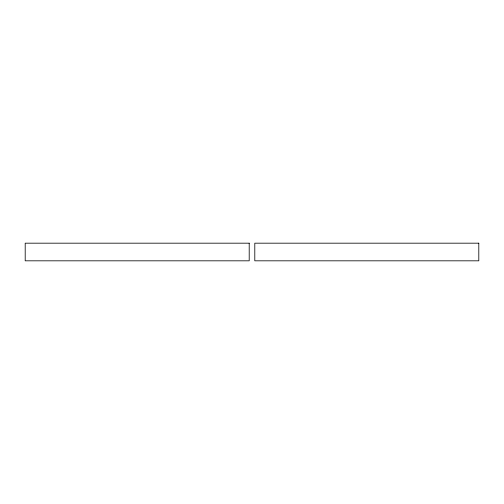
<?xml version="1.0" encoding="UTF-8"?>
<svg xmlns="http://www.w3.org/2000/svg" width="504" height="504" viewBox="0 0 504 504"><rect width="100%" height="100%" fill="white"/><g stroke="black" fill="none" stroke-linecap="round" stroke-linejoin="round"><path stroke-width="0.76" d="M249.203 243.18L25.2 243.18L25.2 260.82L249.203 260.82L249.203 243.18M478.8 243.18L254.797 243.18L254.797 260.82L478.8 260.82L478.8 243.18"/></g></svg>
